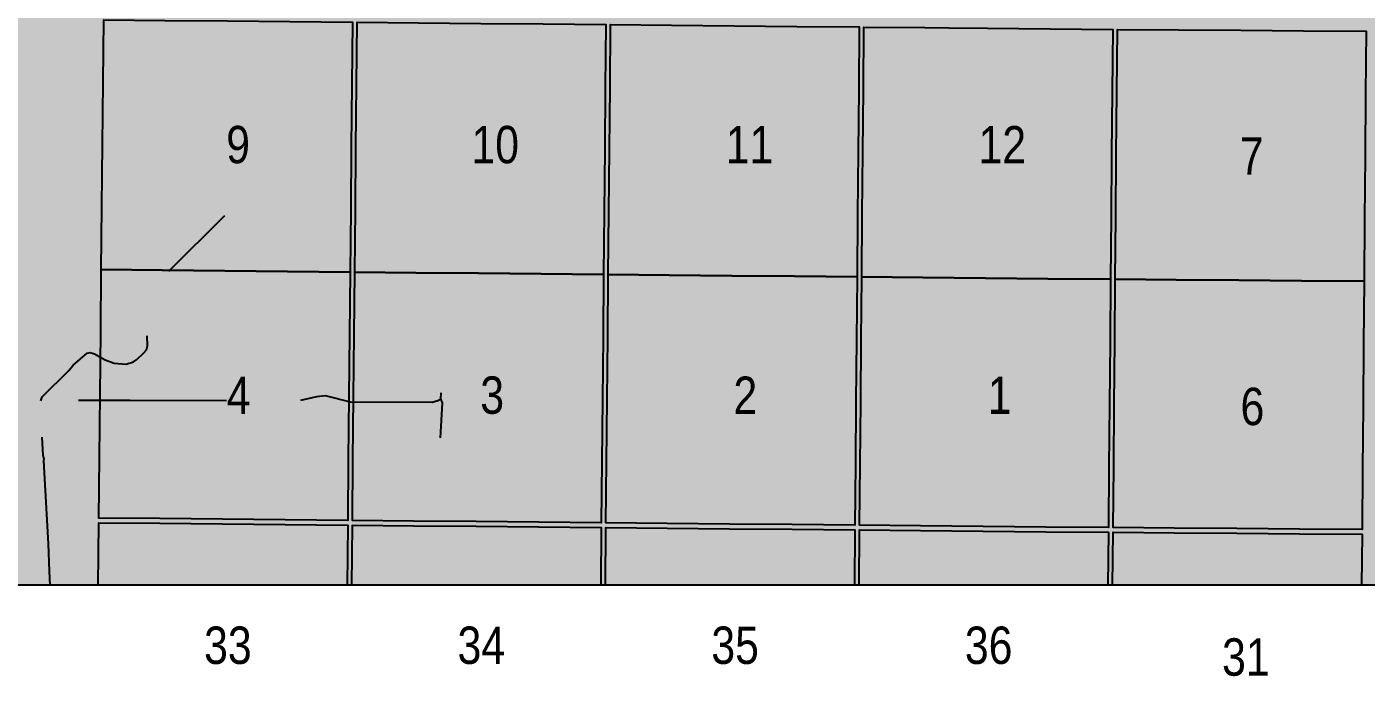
# Model space of a CAD drawing. Extents: x 403018 to 417191, y 6033193 to 6042673.
# Drawn here: x 413200.3 to 413487.4, y 6035946.2 to 6036085.4 of the extents above; entities that cross this region are included whole.
import ezdxf

# ---------------------------------------------------------------- set-up
doc = ezdxf.new("R2010")
doc.units = 0
doc.header["$LTSCALE"] = 5
doc.linetypes.add('DASHED2', pattern=[9.525, 6.35, -3.175])
doc.layers.add('Quarters', color=8, linetype='Continuous')
doc.layers.add('RoadSeg', color=57, linetype='DASHED2')
doc.layers.add('ROUTE-MAP-BACKGROUND-H', color=7, linetype='Continuous', true_color=0xf0ebff)
doc.styles.add('120', font='ARIALN.TTF', dxfattribs={"height": 13})

msp = doc.modelspace()

# ---------------------------------------------------------------- hatches: boundary and pattern name
at = {"layer": 'ROUTE-MAP-BACKGROUND-H'}
h = msp.add_hatch(color=256, dxfattribs=at)
h.dxf.hatch_style = 1
h.paths.add_polyline_path([(412923.423, 6037807.465), (416092.9, 6037807.465), (416092.9, 6035965.758), (412923.423, 6035965.758)])

# ---------------------------------------------------------------- linework, layer by layer
at = {"layer": 'Quarters'}
for points in [[(413229.366, 6036033.221), (413216.285, 6036033.345), (413216.417, 6036046.734), (413216.486, 6036053.762), (413216.549, 6036060.123), (413216.682, 6036073.512), (413216.814, 6036086.901), (413229.891, 6036086.777), (413243.303, 6036086.649), (413256.714, 6036086.522), (413270.126, 6036086.394), (413269.998, 6036073.005), (413269.87, 6036059.615), (413269.742, 6036046.226), (413269.615, 6036032.837), (413256.198, 6036032.965), (413242.782, 6036033.093), (413229.366, 6036033.221)], [(413324.07, 6036045.707), (413323.947, 6036032.318), (413310.531, 6036032.446), (413297.116, 6036032.574), (413283.7, 6036032.702), (413270.619, 6036032.827), (413270.747, 6036046.216), (413270.874, 6036059.606), (413271.002, 6036072.995), (413271.13, 6036086.384), (413284.206, 6036086.26), (413297.617, 6036086.132), (413311.028, 6036086.004), (413324.439, 6036085.876), (413324.316, 6036072.486), (413324.193, 6036059.097), (413324.07, 6036045.707)], [(413378.398, 6036045.188), (413378.279, 6036031.798), (413364.864, 6036031.927), (413351.448, 6036032.055), (413338.032, 6036032.183), (413324.951, 6036032.308), (413325.074, 6036045.698), (413325.197, 6036059.087), (413325.321, 6036072.477), (413325.444, 6036085.866), (413338.52, 6036085.742), (413351.931, 6036085.614), (413365.342, 6036085.486), (413378.753, 6036085.358), (413378.635, 6036071.968), (413378.516, 6036058.578), (413378.398, 6036045.188)], [(413432.726, 6036044.678), (413432.612, 6036031.289), (413419.196, 6036031.415), (413405.78, 6036031.54), (413392.365, 6036031.666), (413379.284, 6036031.789), (413379.402, 6036045.179), (413379.521, 6036058.569), (413379.639, 6036071.958), (413379.757, 6036085.348), (413392.834, 6036085.225), (413397.942, 6036085.177), (413406.245, 6036085.099), (413419.656, 6036084.973), (413433.067, 6036084.847), (413432.953, 6036071.457), (413432.839, 6036058.068), (413432.726, 6036044.678)], [(413446.698, 6036031.184), (413433.616, 6036031.281), (413433.73, 6036044.671), (413433.844, 6036058.06), (413433.957, 6036071.45), (413434.071, 6036084.84), (413447.148, 6036084.743), (413460.56, 6036084.643), (413473.973, 6036084.544), (413487.385, 6036084.444), (413487.276, 6036071.054), (413487.167, 6036057.665), (413487.058, 6036044.275), (413486.949, 6036030.885), (413473.532, 6036030.985), (413460.115, 6036031.084), (413446.698, 6036031.184)], [(413228.843, 6035979.997), (413215.757, 6035980.122), (413215.887, 6035993.177), (413216.019, 6036006.566), (413216.152, 6036019.956), (413216.285, 6036033.345), (413229.366, 6036033.221), (413242.782, 6036033.093), (413256.198, 6036032.965), (413269.615, 6036032.837), (413269.487, 6036019.447), (413269.359, 6036006.058), (413269.231, 6035992.668), (413269.106, 6035979.613), (413255.685, 6035979.741), (413242.264, 6035979.869), (413228.843, 6035979.997)], [(413323.577, 6035992.148), (413323.457, 6035979.094), (413310.037, 6035979.222), (413296.616, 6035979.35), (413283.196, 6035979.479), (413270.11, 6035979.604), (413270.235, 6035992.658), (413270.363, 6036006.048), (413270.491, 6036019.437), (413270.619, 6036032.827), (413283.7, 6036032.702), (413297.116, 6036032.574), (413310.531, 6036032.446), (413323.947, 6036032.318), (413323.824, 6036018.928), (413323.701, 6036005.538), (413323.577, 6035992.148)], [(413377.924, 6035991.629), (413377.808, 6035978.574), (413364.388, 6035978.702), (413350.967, 6035978.831), (413337.547, 6035978.959), (413324.461, 6035979.084), (413324.582, 6035992.139), (413324.705, 6036005.529), (413324.828, 6036018.918), (413324.951, 6036032.308), (413338.032, 6036032.183), (413351.448, 6036032.055), (413364.864, 6036031.927), (413378.279, 6036031.798), (413378.161, 6036018.409), (413378.042, 6036005.019), (413377.924, 6035991.629)], [(413432.27, 6035991.12), (413432.159, 6035978.065), (413418.739, 6035978.191), (413405.319, 6035978.317), (413391.898, 6035978.442), (413378.812, 6035978.564), (413378.928, 6035991.619), (413379.047, 6036005.009), (413379.165, 6036018.399), (413379.284, 6036031.789), (413392.365, 6036031.666), (413405.78, 6036031.54), (413419.196, 6036031.415), (413432.612, 6036031.289), (413432.498, 6036017.899), (413432.384, 6036004.51), (413432.27, 6035991.12)], [(413446.25, 6035977.961), (413433.164, 6035978.058), (413433.275, 6035991.113), (413433.388, 6036004.502), (413433.502, 6036017.892), (413433.616, 6036031.281), (413446.698, 6036031.184), (413460.115, 6036031.084), (413473.532, 6036030.985), (413486.949, 6036030.885), (413486.84, 6036017.495), (413486.731, 6036004.106), (413486.622, 6035990.716), (413486.515, 6035977.661), (413473.094, 6035977.761), (413459.672, 6035977.861), (413446.25, 6035977.961)]]:
    msp.add_lwpolyline(points, close=True, dxfattribs=at)
for points in [[(413215.615, 6035965.758), (413215.747, 6035979.118), (413228.833, 6035978.993), (413242.254, 6035978.865), (413255.676, 6035978.737), (413269.097, 6035978.609), (413268.974, 6035965.758)], [(413269.978, 6035965.758), (413270.101, 6035978.599), (413283.186, 6035978.474), (413296.607, 6035978.346), (413310.027, 6035978.218), (413323.448, 6035978.089), (413323.334, 6035965.758)], [(413324.339, 6035965.758), (413324.452, 6035978.08), (413337.538, 6035977.955), (413350.958, 6035977.826), (413364.379, 6035977.698), (413377.799, 6035977.57), (413377.695, 6035965.758)], [(413378.699, 6035965.758), (413378.804, 6035977.56), (413391.889, 6035977.438), (413405.31, 6035977.312), (413418.73, 6035977.187), (413432.151, 6035977.061), (413432.055, 6035965.758)], [(413433.059, 6035965.758), (413433.155, 6035977.054), (413446.242, 6035976.956), (413459.663, 6035976.856), (413473.085, 6035976.757), (413486.507, 6035976.657), (413486.418, 6035965.758)]]:
    msp.add_lwpolyline(points, dxfattribs=at)
at = {"layer": 'RoadSeg', "flags": 128}
for points in [[(413203.328, 6036005.21), (413203.627, 6036006.109), (413209.322, 6036011.737), (413210.287, 6036012.869), (413213.251, 6036015.433), (413213.917, 6036015.6), (413214.849, 6036015.333), (413217.114, 6036014.001), (413219.045, 6036013.302), (413221.609, 6036013.102), (413223.208, 6036013.602), (413223.907, 6036014.068), (413225.406, 6036015.5), (413225.972, 6036016.166), (413226.172, 6036016.998), (413226.072, 6036020.695), (413226.272, 6036023.958), (413225.739, 6036027.321), (413226.105, 6036028.154), (413229.868, 6036032.117), (413242.788, 6036044.937)], [(413205.333, 6035965.758), (413205.159, 6035968.713), (413204.993, 6035974.607), (413203.96, 6035992.39), (413204.06, 6035992.789), (413203.861, 6035993.522), (413203.561, 6035998.85), (413203.328, 6036005.21), (413204.826, 6036005.343), (413222.475, 6036005.41), (413257.174, 6036005.177), (413258.806, 6036005.31), (413262.469, 6036006.176), (413264.267, 6036006.376), (413269.595, 6036005.044), (413287.177, 6036004.977), (413288.443, 6036005.277), (413289.042, 6036005.643), (413289.275, 6036010.671)], [(413288.975, 6035997.318), (413289.408, 6036004.81), (413289.042, 6036005.643)]]:
    msp.add_lwpolyline(points, dxfattribs=at)
at = {"layer": 'ROUTE-MAP-BACKGROUND-H'}
msp.add_lwpolyline([(412923.423, 6037807.465), (416092.9, 6037807.465), (416092.9, 6035965.758), (412923.423, 6035965.758)], close=True, dxfattribs=at)

# ---------------------------------------------------------------- texts
at = {"layer": 'RoadSeg', "style": '120'}
for s, height, p in [('9', 8.004, (413243.057, 6036056.158)), ('10', 8.0041, (413295.621, 6036056.149)), ('11', 8.0041, (413350.125, 6036056.13)), ('12', 8.0041, (413404.305, 6036056.114)), ('7', 8.004, (413460.314, 6036053.719)), ('4', 8.004, (413243.152, 6036002.438)), ('3', 8.004, (413297.517, 6036002.457)), ('2', 8.004, (413351.781, 6036002.422)), ('1', 8.004, (413406.284, 6036002.438)), ('6', 8.004, (413460.46, 6036000.037)), ('33', 8.0041, (413238.319, 6035948.852)), ('34', 8.0041, (413292.637, 6035948.852)), ('35', 8.0041, (413347.039, 6035948.852)), ('36', 8.0041, (413401.38, 6035948.844)), ('31', 8.0041, (413456.514, 6035946.328))]:
    msp.add_text(s, height=height, dxfattribs=at).set_placement(p)

doc.saveas('drawing.dxf')
